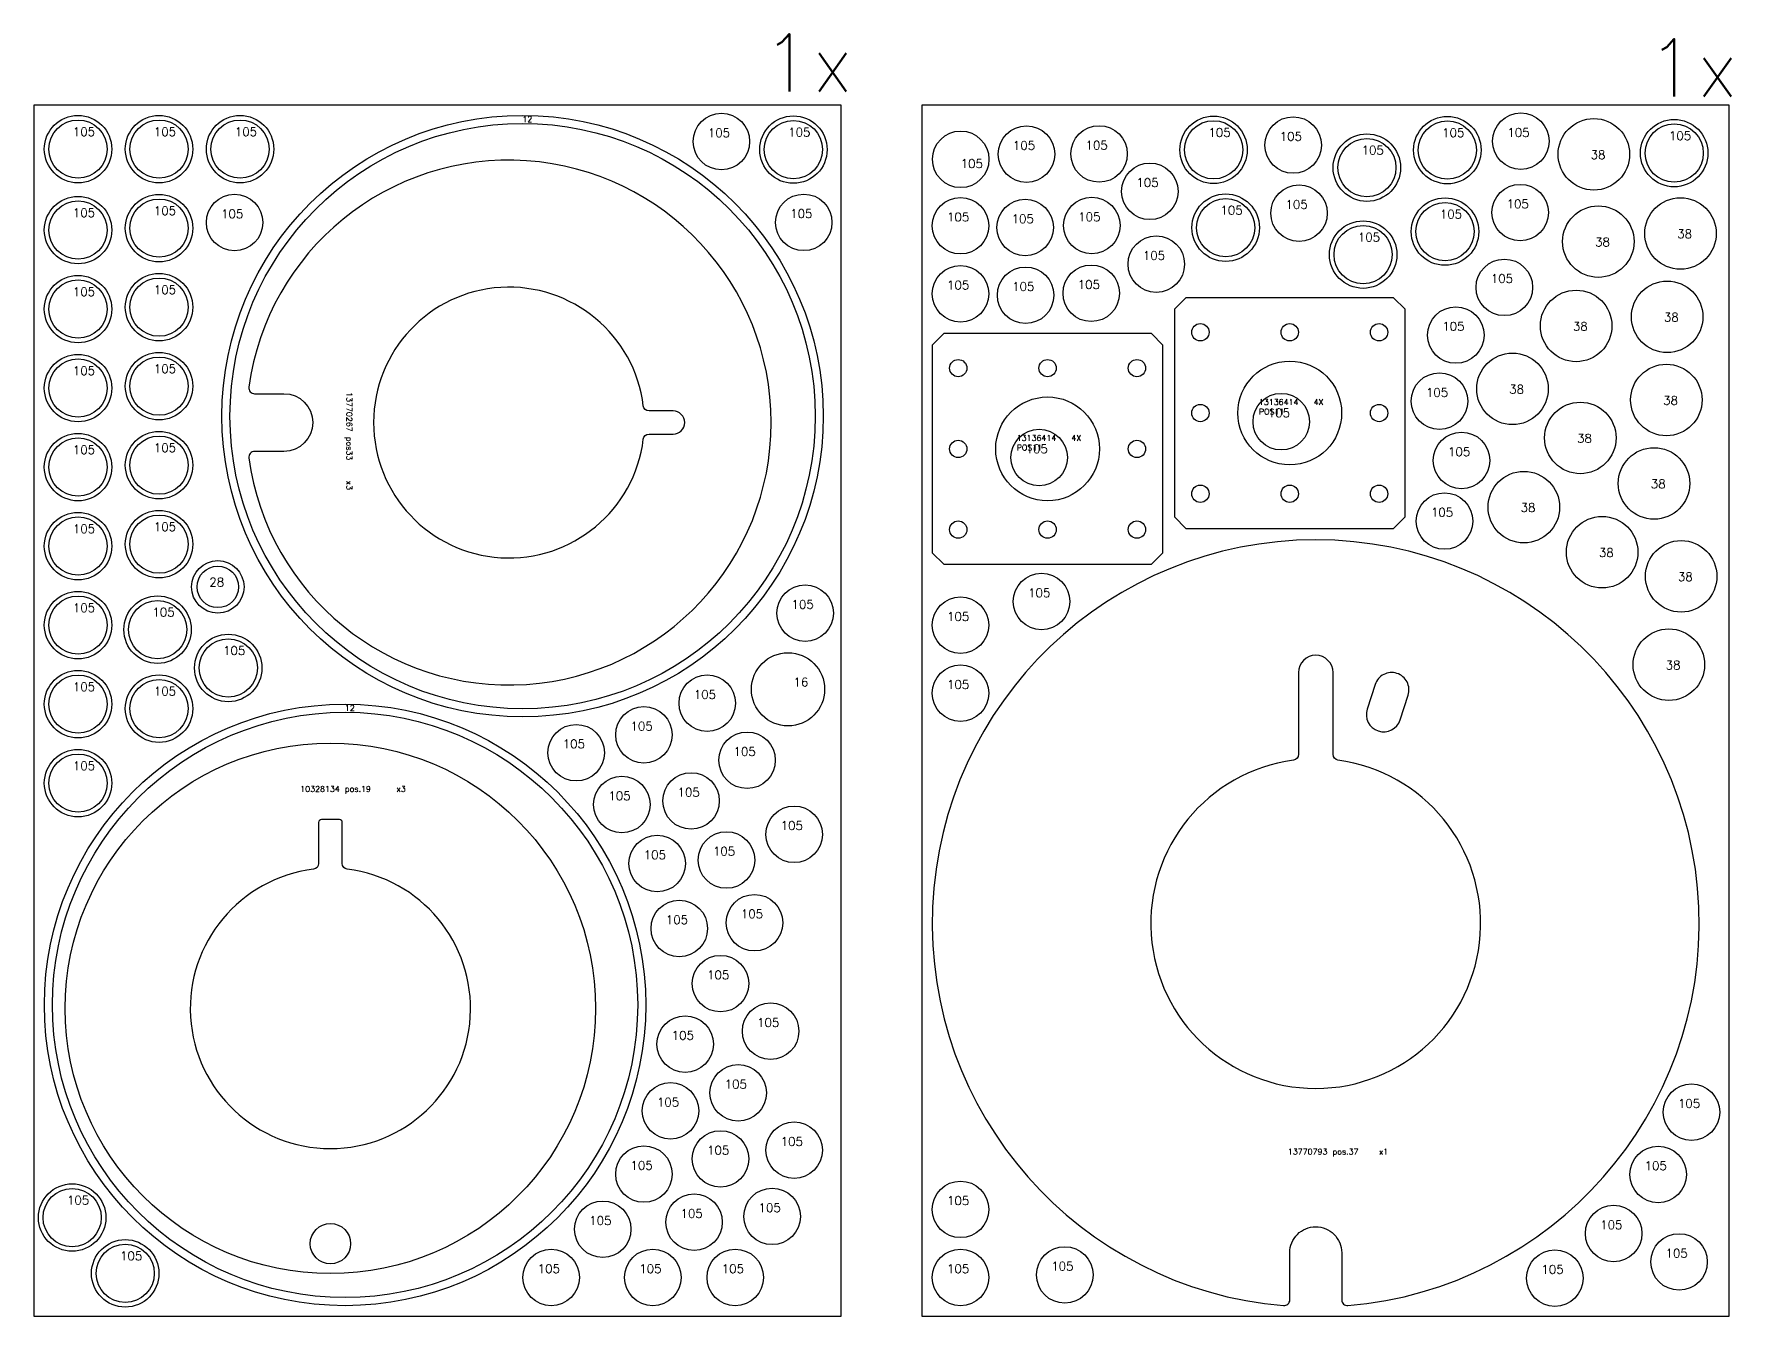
# Model space of a CAD drawing. Header units: millimetres. Extents: x 0 to 16240, y 0 to 2266.
# Drawn here: x 8820 to 11763, y 0 to 2223 of the extents above; entities that cross this region are included whole.
import ezdxf

# ---------------------------------------------------------------- set-up
doc = ezdxf.new("R2010")
doc.units = ezdxf.units.MM
for name, color, linetype in [('--NestedParts--', 7, 'Continuous'), ('sheet', 24, 'Continuous'), ('Texto', 7, 'Continuous')]:
    doc.layers.add(name, color=color, linetype=linetype)
doc.styles.get("Standard").update_dxf_attribs({"font": 'txt.shx'})

msp = doc.modelspace()

# ---------------------------------------------------------------- linework, layer by layer
at = {"layer": '--NestedParts--', "color": 7}
for points in [[(9192.8, 1488, 14.765608), (9192.8, 1610.7, 0.454404), (9202.7, 1599.4), (9253.6, 1599.4, -0.999999), (9253.6, 1499.4), (9202.7, 1499.4, 0.454404)], [(9876.9, 1520.6, -0.378699), (9886.8, 1529.4), (9928.6, 1529.4, 0.999994), (9928.6, 1569.4), (9886.8, 1569.4, -0.378699), (9876.9, 1578.1, 16.271878)], [(10987.2, 18.1, 0.439057), (10998.1, 28.1), (10998.1, 109.8, -0.414214), (11043.1, 154.8), (11043.1, 154.8, -0.414214), (11088.1, 109.8), (11088.1, 28.1, 0.439057), (11098.9, 18.1, 23.776123)], [(11004.4, 964.1, 14.732121), (11081.7, 964.1, -0.375047), (11073.1, 974.1), (11073.1, 1115.8, 0.999998), (11013.1, 1115.8), (11013.1, 974.1, -0.375047)], [(11184, 1114.4, 0.414214), (11146.2, 1095.2), (11132.3, 1052.4, 0.999997), (11189.4, 1033.8), (11203.3, 1076.6, 0.414214)], [(9313.7, 856), (9313.7, 784.6, -0.379245), (9304.9, 774.7, 16.529667), (9363.5, 774.7, -0.379245), (9354.7, 784.6), (9354.7, 856, 0.414214), (9349.7, 861), (9318.7, 861, 0.414214)]]:
    msp.add_lwpolyline(points, format="xyb", close=True, dxfattribs=at)
for points in [[(10818, 1365.9), (11178, 1365.9), (11198, 1385.9), (11198, 1745.9), (11178, 1765.9), (10818, 1765.9), (10798, 1745.9), (10798, 1385.9)], [(10398, 1303.7), (10758, 1303.7), (10778, 1323.7), (10778, 1683.7), (10758, 1703.7), (10398, 1703.7), (10378, 1683.7), (10378, 1323.7)]]:
    msp.add_lwpolyline(points, close=True, dxfattribs=at)
for centre, radius in [((8896.5, 2023.5), 58.5), ((8896.5, 2023.5), 50.5), ((9037, 2023.5), 58.5), ((9037, 2023.5), 50.5), ((9177.5, 2023.5), 58.5), ((9177.5, 2023.5), 50.5), ((9667.5, 1560.5), 521.5), ((9667.5, 1560.5), 507.5), ((10012.3, 2036.6), 49), ((10137.2, 2022.7), 58.5), ((10137.2, 2022.7), 50.5), ((10541.4, 2014.9), 49), ((10667.3, 2015.1), 49), ((10865.9, 2022.3), 58.5), ((10865.9, 2022.3), 50.5), ((11004, 2030.6), 49), ((11271.4, 2021.8), 58.5), ((11271.4, 2021.8), 50.5), ((11398.8, 2037.2), 49), ((11525.5, 2014.5), 62), ((11664.8, 2016.6), 58.5), ((11664.8, 2016.6), 50.5), ((10427.3, 2005.8), 49), ((11131.8, 1991.4), 58.5), ((11131.8, 1991.4), 50.5), ((10755.4, 1950.3), 49), ((9037, 1886.5), 58.5), ((9168, 1896.2), 49), ((10155.1, 1896.5), 49), ((10886.9, 1887.3), 58.5), ((11014.1, 1912.5), 49), ((11397.7, 1913.4), 49), ((8896.5, 1883.1), 58.5), ((8896.5, 1883.1), 50.5), ((9037, 1886.5), 50.5), ((10427, 1890.7), 49), ((10539.2, 1887.6), 49), ((10654.7, 1891), 49), ((10886.9, 1887.3), 50.5), ((11267.3, 1880.5), 58.5), ((11267.3, 1880.5), 50.5), ((11533.2, 1863.1), 62), ((11675.7, 1877.2), 62), ((11125.3, 1840.6), 58.5), ((11125.3, 1840.6), 50.5), ((10766.6, 1824.1), 49), ((11370.2, 1783.8), 49), ((8896.5, 1746.1), 58.5), ((8896.5, 1746.1), 50.5), ((9037, 1749.5), 58.5), ((9037, 1749.5), 50.5), ((10427, 1772.7), 49), ((10539.9, 1770.1), 49), ((10653.8, 1773.5), 49), ((11494.7, 1716.9), 62), ((11652.6, 1732.7), 62), ((11286, 1701.1), 49), ((10843, 1705.9), 15), ((10998, 1705.9), 15), ((11153, 1705.9), 15), ((8896.5, 1609.1), 58.5), ((8896.5, 1609.1), 50.5), ((9037, 1612.5), 58.5), ((9037, 1612.5), 50.5), ((10423, 1643.7), 15), ((10578, 1643.7), 15), ((10733, 1643.7), 15), ((10998, 1565.9), 90), ((11384.3, 1607.8), 62), ((11651.2, 1588.5), 62), ((11257.6, 1586.6), 49), ((10578, 1503.7), 90), ((10983.3, 1550.9), 49), ((10843, 1565.9), 15), ((11153, 1565.9), 15), ((11502, 1522.7), 62), ((9037, 1475.5), 58.5), ((10563.3, 1488.7), 49), ((11296, 1483.7), 49), ((8896.5, 1472.1), 58.5), ((8896.5, 1472.1), 50.5), ((9037, 1475.5), 50.5), ((10423, 1503.7), 15), ((10733, 1503.7), 15), ((11629.8, 1443.8), 62), ((11404.1, 1402.7), 62), ((10843, 1425.9), 15), ((10998, 1425.9), 15), ((11153, 1425.9), 15), ((11266.4, 1378.6), 49), ((8896.5, 1335.1), 58.5), ((8896.5, 1335.1), 50.5), ((9037, 1338.5), 58.5), ((9037, 1338.5), 50.5), ((11539.8, 1324.5), 62), ((10423, 1363.7), 15), ((10578, 1363.7), 15), ((10733, 1363.7), 15), ((11676.9, 1282.7), 62), ((9138.9, 1264.4), 45.5), ((9138.9, 1264.4), 36), ((10157.5, 1218.9), 49), ((10567.6, 1239.1), 49), ((8896.5, 1198.1), 58.5), ((8896.5, 1198.1), 50.5), ((9034.4, 1190.3), 58.5), ((9034.4, 1190.3), 50.5), ((10427, 1198), 49), ((9157, 1123.8), 58.5), ((11655.6, 1129.5), 62), ((9157, 1123.8), 50.5), ((10127.9, 1086.8), 63.5), ((8896.5, 1061.1), 58.5), ((10427, 1080), 49), ((8896.5, 1061.1), 50.5), ((9037, 1053.3), 58.5), ((9037, 1053.3), 50.5), ((9987.8, 1062.7), 49), ((9359.6, 539.5), 521.5), ((9359.6, 539.5), 507.5), ((9878, 1007.8), 49), ((9760.5, 976.9), 49), ((10056.8, 963.7), 49), ((8896.5, 924.1), 58.5), ((8896.5, 924.1), 50.5), ((9334.2, 533.5), 460), ((9959.7, 893.2), 49), ((9839.7, 886.9), 49), ((10138.5, 835.3), 49), ((9901, 784.6), 49), ((10021, 790.8), 49), ((9939.3, 672.1), 49), ((10069.6, 682.1), 49), ((10010.8, 576.4), 49), ((10097.7, 493.9), 49), ((9949.5, 471.6), 49), ((10041.5, 387), 49), ((9924, 355.9), 49), ((11694.7, 353.5), 49), ((10138.5, 287.6), 49), ((9878, 246.2), 49), ((10010.8, 272.4), 49), ((11637, 245.6), 49), ((8886.3, 170.8), 58.5), ((8886.3, 170.8), 50.5), ((9964.9, 162.7), 49), ((10100.2, 172.8), 49), ((10427, 185), 49), ((9806.5, 150.5), 49), ((11559.8, 143.1), 49), ((9334.2, 125.5), 35), ((8978.3, 74), 58.5), ((8978.3, 74), 50.5), ((10607.8, 71.3), 49), ((11673.2, 93.8), 49), ((9717.1, 67), 49), ((9893.3, 67), 49), ((10036.4, 67), 49), ((10427, 67), 49), ((11457.9, 65.8), 49)]:
    msp.add_circle(centre, radius, dxfattribs=at)
at = {"layer": 'sheet', "color": 7}
for points in [[(8820, 0), (10220, 0), (10220, 2100), (8820, 2100)], [(10360, 0), (11760, 0), (11760, 2100), (10360, 2100)]]:
    msp.add_lwpolyline(points, close=True, dxfattribs=at)

# ---------------------------------------------------------------- texts
at = {"char_height": 100, "attachment_point": 1}
for insert in [(10083.1, 2223.2), (11617.7, 2214.6)]:
    msp.add_mtext_dynamic_manual_height_columns('1x', width=763.866, gutter_width=1, heights=[0], dxfattribs=dict(at, insert=insert))
at = {"layer": 'Texto', "color": 3, "attachment_point": 1}
for s, insert, char_height, width in [('105', (8887.5, 2061.2), 15, 42.531), ('105', (9028, 2061.2), 15, 42.531), ('105', (9168.4, 2061.2), 15, 42.531), ('12', (9667.2, 2080.5), 10, 107.151), ('105', (9988.8, 2059.2), 15, 42.531), ('105', (10128.2, 2060.3), 15, 42.531), ('105', (10517.9, 2037.5), 15, 42.531), ('105', (10643.9, 2037.7), 15, 42.531), ('105', (10856.9, 2059.9), 15, 42.531), ('105', (10980.6, 2053.1), 15, 42.531), ('105', (11262.3, 2059.5), 15, 42.531), ('105', (11375.4, 2059.8), 15, 42.531), ('105', (11655.7, 2054.3), 15, 42.531), ('105', (10427.3, 2005.8), 15, 42.531), ('105', (11122.7, 2029.1), 15, 42.531), ('38', (11519.9, 2021.3), 15, 42.531), ('105', (10732, 1972.9), 15, 42.531), ('105', (8887.5, 1920.7), 15, 42.531), ('105', (9028, 1924.2), 15, 42.531), ('105', (9144.5, 1918.7), 15, 42.531), ('105', (10131.6, 1919.1), 15, 42.531), ('105', (10403.6, 1913.3), 15, 42.531), ('105', (10631.2, 1913.6), 15, 42.531), ('105', (10877.8, 1925), 15, 42.531), ('105', (10990.6, 1935.1), 15, 42.531), ('105', (11258.3, 1918.2), 15, 42.531), ('105', (11374.2, 1935.9), 15, 42.531), ('105', (10515.7, 1910.2), 15, 42.531), ('38', (11670.1, 1884), 15, 42.531), ('105', (11116.2, 1878.2), 15, 42.531), ('38', (11527.6, 1869.9), 15, 42.531), ('105', (10743.2, 1846.6), 15, 42.531), ('105', (10630.3, 1796.1), 15, 42.531), ('105', (11346.7, 1806.4), 15, 42.531), ('105', (8887.5, 1783.7), 15, 42.531), ('105', (9028, 1787.2), 15, 42.531), ('105', (10403.6, 1795.3), 15, 42.531), ('105', (10516.5, 1792.7), 15, 42.531), ('38', (11647, 1739.5), 15, 42.531), ('105', (11262.6, 1723.7), 15, 42.531), ('38', (11489.1, 1723.7), 15, 42.531), ('105', (9028, 1650.2), 15, 42.531), ('105', (8887.5, 1646.7), 15, 42.531), ('13136414\\PPOS11', (10944.5, 1589.9), 10, 54.946), ('^I4X', (10999.4, 1589.9), 10, 54.946), ('105', (11234.2, 1609.1), 15, 42.531), ('38', (11378.6, 1614.6), 15, 42.531), ('38', (11645.6, 1595.3), 15, 42.531), ('105', (10959.9, 1573.5), 15, 42.531), ('105', (8887.5, 1509.7), 15, 42.531), ('105', (9028, 1513.2), 15, 42.531), ('13136414\\PPOS11', (10524.5, 1527.6), 10, 54.946), ('105', (10539.9, 1511.3), 15, 42.531), ('^I4X', (10579.4, 1527.6), 10, 54.946), ('105', (11272.5, 1506.3), 15, 42.531), ('38', (11496.4, 1529.5), 15, 42.531), ('38', (11624.2, 1450.6), 15, 42.531), ('105', (11242.9, 1401.2), 15, 42.531), ('38', (11398.5, 1409.5), 15, 42.531), ('105', (8887.5, 1372.7), 15, 42.531), ('105', (9028, 1376.2), 15, 42.531), ('38', (11534.2, 1331.3), 15, 42.531), ('28', (9124.2, 1280.1), 15, 42.531), ('38', (11671.2, 1289.5), 15, 42.531), ('105', (10134, 1241.5), 15, 42.531), ('105', (10544.2, 1261.7), 15, 42.531), ('105', (8887.5, 1235.7), 15, 42.531), ('105', (9025.4, 1228), 15, 42.531), ('105', (10403.6, 1220.6), 15, 42.531), ('105', (9148, 1161.4), 15, 42.531), ('38', (11650, 1136.3), 15, 42.531), ('105', (8887.5, 1098.7), 15, 42.531), ('105', (9028, 1091), 15, 42.531), ('16', (10137.5, 1106.9), 15, 42.531), ('105', (10403.6, 1102.6), 15, 42.531), ('105', (9964.4, 1085.2), 15, 42.531), ('12', (9359.3, 1059.5), 10, 107.151), ('105', (9854.6, 1030.4), 15, 42.531), ('105', (9737.1, 999.5), 15, 42.531), ('105', (10033.4, 986.3), 15, 42.531), ('105', (8887.5, 961.7), 15, 42.531), ('10328134 pos.19     x3', (9281.9, 919), 10, 313.979), ('105', (9936.3, 915.7), 15, 42.531), ('105', (9816.3, 909.5), 15, 42.531), ('105', (10115.1, 857.9), 15, 42.531), ('105', (9877.6, 807.2), 15, 42.531), ('105', (9997.6, 813.4), 15, 42.531), ('105', (9915.9, 694.7), 15, 42.531), ('105', (10046.1, 704.7), 15, 42.531), ('105', (9987.4, 599), 15, 42.531), ('105', (10074.2, 516.4), 15, 42.531), ('105', (9926.1, 494.2), 15, 42.531), ('105', (10018, 409.6), 15, 42.531), ('105', (9900.5, 378.5), 15, 42.531), ('105', (11671.3, 376.1), 15, 42.531), ('105', (9987.4, 295), 15, 42.531), ('105', (10115.1, 310.2), 15, 42.531), ('105', (9854.6, 268.8), 15, 42.531), ('13770793 pos.37    x1', (10994.8, 290.1), 10, 335.081), ('105', (11613.5, 268.2), 15, 42.531), ('105', (8877.3, 208.5), 15, 42.531), ('105', (10403.6, 207.6), 15, 42.531), ('105', (9941.4, 185.3), 15, 42.531), ('105', (10076.8, 195.4), 15, 42.531), ('105', (9783.1, 173), 15, 42.531), ('105', (11536.4, 165.6), 15, 42.531), ('105', (8969.3, 111.7), 15, 42.531), ('105', (9693.7, 89.6), 15, 42.531), ('105', (9869.9, 89.6), 15, 42.531), ('105', (10012.9, 89.6), 15, 42.531), ('105', (10403.6, 89.6), 15, 42.531), ('105', (10584.4, 93.9), 15, 42.531), ('105', (11434.5, 88.4), 15, 42.531), ('105', (11649.8, 116.3), 15, 42.531)]:
    msp.add_mtext(s, dxfattribs=dict(at, insert=insert, char_height=char_height, width=width))
at = {"layer": 'Texto', "color": 3, "insert": (9372, 1602.1), "char_height": 10, "width": 170.385, "attachment_point": 1, "rotation": 270}
msp.add_mtext('13770267 pos33    x3', dxfattribs=at)

doc.saveas('drawing.dxf')
